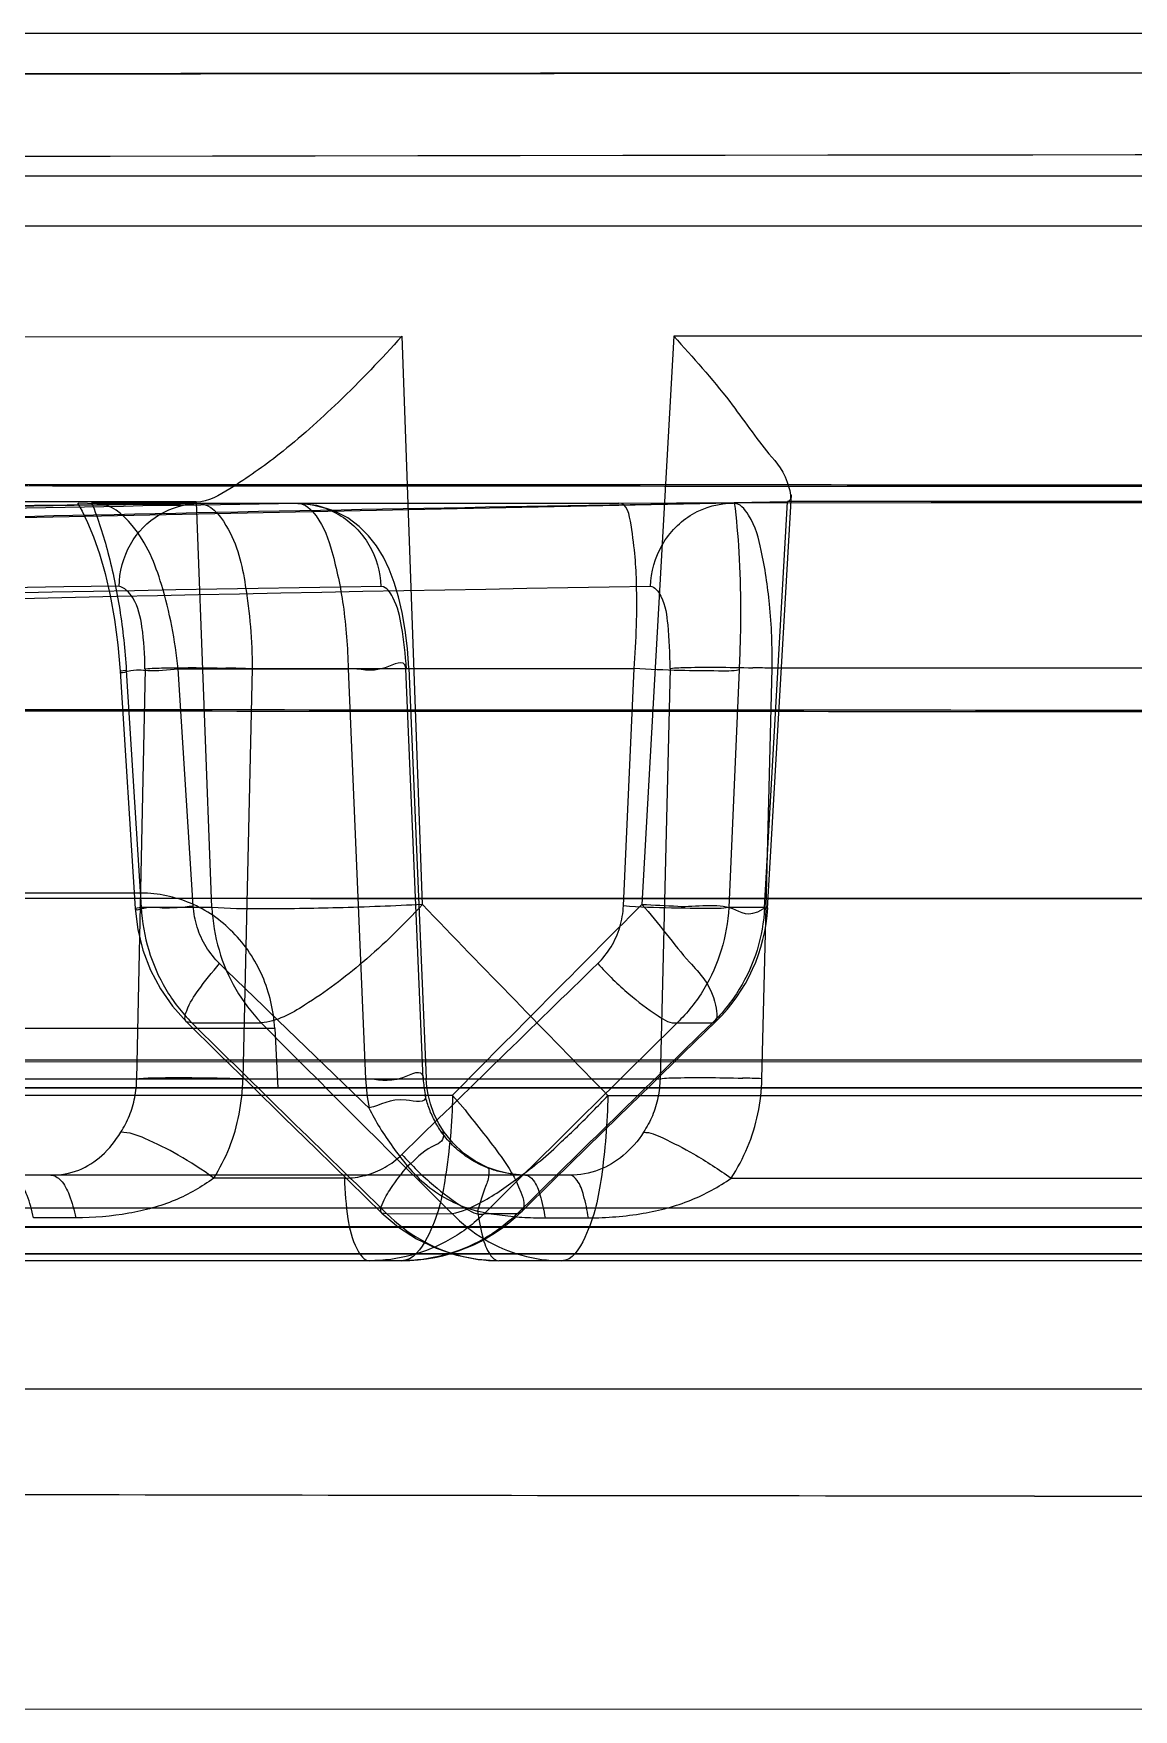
# Model space of a CAD drawing. Header units: millimetres. Extents: x 1236 to 1656, y -100 to 494.
# Drawn here: x 1491.949 to 1492.72, y 392.736 to 393.911 of the extents above; entities that cross this region are included whole.
import ezdxf

# ---------------------------------------------------------------- set-up
doc = ezdxf.new("R2010")
doc.units = ezdxf.units.MM
doc.header["$LTSCALE"] = 0.1

msp = doc.modelspace()

# ---------------------------------------------------------------- linework, layer by layer
for p, q in [((1493.4391, 393.9107), (1488.9391, 393.9107)), ((1497.8393, 393.8107), (1489.0391, 393.8107)), ((1497.13, 393.7774), (1489.5625, 393.7749)), ((1489.9322, 393.775), (1497.315, 393.7775)), ((1491.7791, 393.698), (1492.2074, 393.6984)), ((1492.2072, 393.6985), (1492.2215, 393.3003)), ((1492.3978, 393.6986), (1492.3755, 393.3003)), ((1492.9581, 393.6988), (1492.3978, 393.6986)), ((1492.0631, 393.5826), (1491.7289, 393.5822)), ((1491.9934, 393.5812), (1491.9804, 393.5816)), ((1491.9898, 393.5818), (1492.0631, 393.5825)), ((1492.1344, 393.5814), (1491.9934, 393.5812)), ((1492.1346, 393.5814), (1491.9935, 393.5813)), ((1492.0741, 393.2982), (1492.0632, 393.5823)), ((1492.065, 393.5813), (1492.3593, 393.5816)), ((1492.3594, 393.5816), (1492.0651, 393.5813)), ((1492.3593, 393.5816), (1492.4402, 393.5821)), ((1493.2813, 393.582), (1492.4396, 393.5816)), ((1492.4402, 393.5821), (1492.4775, 393.5828)), ((1492.4615, 393.2982), (1492.4775, 393.5826)), ((1492.4636, 393.2976), (1492.4803, 393.5875)), ((1492.4776, 393.5829), (1492.8309, 393.5831)), ((1492.0141, 393.4644), (1492.0098, 393.4638)), ((1492.0098, 393.4638), (1492.0202, 393.2976)), ((1492.0141, 393.4644), (1492.0245, 393.2982)), ((1492.0214, 393.1782), (1492.0275, 393.4655)), ((1492.0504, 393.4655), (1492.1696, 393.4655)), ((1492.061, 393.2993), (1492.0504, 393.4655)), ((1492.1023, 393.4655), (1492.0958, 393.1783)), ((1492.37, 393.4656), (1492.1023, 393.4656)), ((1492.1696, 393.4656), (1492.1818, 393.1782)), ((1492.2222, 393.1782), (1492.21, 393.4656)), ((1492.212, 393.466), (1492.2242, 393.1787)), ((1492.3625, 393.2993), (1492.37, 393.4657)), ((1492.3953, 393.4658), (1492.3882, 393.1782)), ((1492.4436, 393.4647), (1492.4363, 393.2982)), ((1492.4596, 393.1782), (1492.4668, 393.4658)), ((1492.4667, 393.4661), (1493.2854, 393.4661)), ((1492.0246, 393.3083), (1486.5897, 393.3083)), ((1486.9138, 393.3046), (1493.2813, 393.3049)), ((1492.0245, 393.2982), (1492.0202, 393.2976)), ((1492.0741, 393.2982), (1492.0245, 393.2982)), ((1492.4615, 393.2982), (1492.4363, 393.2982)), ((1492.06, 393.2175), (1492.0562, 393.2182)), ((1492.06, 393.2175), (1492.1086, 393.2175)), ((1492.4002, 393.2175), (1492.4249, 393.2175)), ((1492.1185, 393.2135), (1488.601, 393.2135)), ((1492.1205, 393.1718), (1492.1185, 393.2135)), ((1484.6672, 393.191), (1493.283, 393.1901)), ((1493.2832, 393.1912), (1486.886, 393.1912)), ((1512.2577, 393.1718), (1474.6207, 393.1718)), ((1474.8251, 393.1782), (1492.3882, 393.1782)), ((1476.6082, 393.1718), (1505.5604, 393.1718)), ((1492.0777, 393.1788), (1492.0958, 393.1783)), ((1492.2426, 393.1665), (1491.005, 393.1665)), ((1492.2427, 393.1665), (1492.2515, 393.1564)), ((1492.3517, 393.1665), (1493.7668, 393.1665)), ((1492.325, 393.1107), (1474.8136, 393.1107)), ((1492.167, 393.1086), (1492.0754, 393.1086)), ((1492.438, 393.1086), (1493.3182, 393.1086)), ((1491.1925, 393.0877), (1493.4393, 393.0878)), ((1491.9787, 393.0807), (1491.9491, 393.0807)), ((1492.1968, 393.0836), (1492.1933, 393.0841)), ((1492.1968, 393.0836), (1492.2425, 393.0837)), ((1492.2881, 393.0836), (1492.2648, 393.0836)), ((1492.291, 393.085), (1492.2881, 393.0836)), ((1492.3076, 393.0807), (1492.338, 393.0807)), ((1493.3431, 393.0744), (1485.445, 393.0744)), ((1486.8247, 393.0743), (1493.3433, 393.0742)), ((1493.4391, 393.0555), (1485.4437, 393.0555)), ((1485.4439, 393.0554), (1493.4387, 393.0555)), ((1492.207, 393.0507), (1489.1775, 393.0507)), ((1494.6033, 393.0507), (1492.2752, 393.0507)), ((1501.4394, 392.9607), (1485.4391, 392.9607)), ((1493.4392, 392.7362), (1486.556, 392.7373))]:
    msp.add_line(p, q)
for points in [[(1492.8231, 393.8832), (1492.5619, 393.883), (1492.3045, 393.8829), (1492.0523, 393.8826), (1491.8058, 393.8823), (1491.5658, 393.882), (1491.3333, 393.8817), (1491.1095, 393.8813), (1490.8956, 393.8809), (1490.6926, 393.8805), (1490.5014, 393.8801), (1490.3224, 393.8797), (1490.1565, 393.8793), (1490.0044, 393.8789), (1489.8666, 393.8785), (1489.7436, 393.8782), (1489.5379, 393.8776)], [(1492.7887, 393.8831), (1492.5254, 393.883), (1492.2664, 393.8828), (1492.0127, 393.8825), (1491.7655, 393.8823), (1491.5259, 393.882), (1491.2946, 393.8816), (1491.0725, 393.8812), (1490.8605, 393.8808), (1490.6598, 393.8804), (1490.4712, 393.88), (1490.2948, 393.8796), (1490.1311, 393.8792), (1489.9806, 393.8788), (1489.8444, 393.8785)], [(1492.0644, 393.5813), (1491.0781, 393.5654), (1490.0556, 393.5412), (1488.9969, 393.5085), (1487.902, 393.4667), (1486.771, 393.4158)], [(1492.4387, 393.5816), (1491.6677, 393.5657), (1490.8885, 393.5418), (1490.1012, 393.51), (1489.3057, 393.4701), (1488.502, 393.422), (1487.6902, 393.3657)], [(1491.9799, 393.5815), (1491.9832, 393.5759), (1491.987, 393.5681), (1491.9912, 393.5581), (1491.9953, 393.5461), (1491.9992, 393.5323), (1492.0028, 393.5168), (1492.0058, 393.5), (1492.0082, 393.4822), (1492.0098, 393.4638)], [(1492.212, 393.466), (1492.2111, 393.4797), (1492.2096, 393.4927), (1492.2075, 393.5049), (1492.2049, 393.516), (1492.2019, 393.5261), (1492.1984, 393.5353), (1492.1943, 393.5438), (1492.1895, 393.5516), (1492.1839, 393.5587), (1492.1772, 393.5653), (1492.1693, 393.5712), (1492.1595, 393.5763), (1492.1477, 393.58), (1492.1345, 393.5814)], [(1493.2813, 393.582), (1493.1399, 393.582), (1492.9986, 393.5819), (1492.8579, 393.5819), (1492.7177, 393.5818), (1492.5781, 393.5817), (1492.4397, 393.5816)], [(1492.0202, 393.2976), (1492.0221, 393.2828), (1492.0257, 393.2683), (1492.031, 393.2544), (1492.038, 393.2413), (1492.0464, 393.2292), (1492.0562, 393.2182)], [(1492.0562, 393.2182), (1492.079, 393.1958), (1492.1018, 393.1735), (1492.1246, 393.1511), (1492.1475, 393.1288), (1492.1704, 393.1064), (1492.1933, 393.0841)], [(1492.291, 393.085), (1492.3137, 393.1073), (1492.3364, 393.1295), (1492.3591, 393.1518), (1492.3819, 393.174), (1492.4047, 393.1963), (1492.4276, 393.2186)], [(1492.2256, 393.1673), (1492.2249, 393.1711), (1492.2245, 393.1749), (1492.2242, 393.1787)], [(1492.2369, 393.1407), (1492.2329, 393.1472), (1492.2297, 393.1539), (1492.2273, 393.1606), (1492.2256, 393.1673)], [(1492.2678, 393.1159), (1492.2587, 393.1204), (1492.2504, 393.1261), (1492.2431, 393.133), (1492.2369, 393.1407)], [(1492.294, 393.1107), (1492.2875, 393.111), (1492.2809, 393.112), (1492.2743, 393.1137), (1492.2679, 393.1159)], [(1492.1933, 393.0841), (1492.2049, 393.0743), (1492.2176, 393.066), (1492.2312, 393.0594), (1492.2455, 393.0546), (1492.2603, 393.0517), (1492.2752, 393.0507)]]:
    msp.add_lwpolyline(points)
for centre, radius, start, end in [((1492.0561, 392.1525), 1.3138, 87.9842, 88.7912), ((1492.4178, 392.0475), 1.4192, 88.0237, 88.5697), ((1512.3039, 412.699), 27.9215, 224.00814, 224.39101), ((1531.7924, 354.0214), 55.6465, 135.10048, 135.29467), ((1492.6468, 398.5582), 5.2648, 267.0468, 267.3205), ((1492.3438, 393.3045), 0.12, 314.2682, 356.9184), ((1512.7209, 414.5134), 29.6281, 225.83833, 226.11975), ((1532.7413, 351.6767), 57.974, 134.171531, 134.361007), ((1512.7885, 414.2692), 29.544, 225.44323, 225.81434), ((1511.9307, 412.9214), 27.9493, 224.82882, 225.21665), ((1532.5104, 352.5071), 57.1503, 134.5745, 134.76533), ((1532.0188, 352.5988), 56.7235, 134.26804, 134.46136), ((1492.3192, 393.1839), 0.1375, 182.3411, 190.94), ((1492.296, 393.1819), 0.0739, 182.8578, 191.4922), ((1492.4112, 391.7749), 1.4042, 88.0251, 88.577), ((1492.207, 393.1707), 0.12, 270, 314.4617), ((1492.7593, 556.6419), 163.7562, 269.962006, 270.111889)]:
    msp.add_arc(centre, radius, start, end)
for points, knots in [([(1489.4649, 393.8774), (1489.4487, 393.8773), (1489.4226, 393.8772), (1489.3875, 393.8771), (1489.3588, 393.877), (1489.3478, 393.877), (1489.3322, 393.8769), (1489.3434, 393.877), (1489.3542, 393.877), (1489.3939, 393.8771), (1489.4627, 393.8774), (1489.5771, 393.8777), (1489.7275, 393.8782), (1489.9988, 393.8789), (1490.4162, 393.88), (1490.8821, 393.8809), (1491.3076, 393.8817), (1491.6595, 393.8822), (1492.0287, 393.8826), (1492.5456, 393.8831), (1493.2061, 393.8834), (1493.8708, 393.8833), (1494.3989, 393.883), (1494.784, 393.8827), (1495.1559, 393.8823), (1495.616, 393.8816), (1496.134, 393.8807), (1496.6395, 393.8795), (1496.928, 393.8788), (1497.0347, 393.8785)], [0, 0, 0, 0, 0.005823, 0.010402, 0.013726, 0.015796, 0.016608, 0.017066, 0.018803, 0.021787, 0.031398, 0.045882, 0.065227, 0.089191, 0.149773, 0.225198, 0.267685, 0.312785, 0.360042, 0.409119, 0.51084, 0.613132, 0.663784, 0.713197, 0.76066, 0.806283, 0.889497, 0.959103, 1, 1, 1, 1]), ([(1489.8441, 393.8785), (1490.0053, 393.8789), (1490.3724, 393.8798), (1490.9808, 393.8811), (1491.6925, 393.8822), (1492.4783, 393.883), (1493.3041, 393.8834), (1494.1368, 393.8832), (1494.9392, 393.8825), (1495.6761, 393.8815), (1496.3234, 393.8803), (1496.8349, 393.879), (1497.2355, 393.8779), (1497.4126, 393.8774), (1497.5901, 393.8768), (1497.4541, 393.8772), (1497.412, 393.8774)], [0, 0, 0, 0, 0.061828, 0.140832, 0.233385, 0.334836, 0.44226, 0.550165, 0.654318, 0.74989, 0.833348, 0.901165, 0.950069, 0.977961, 0.983845, 1, 1, 1, 1]), ([(1475.0491, 393.5958), (1478.1135, 393.6726), (1484.2434, 393.7878), (1493.4397, 393.8454), (1502.6359, 393.7878), (1508.7658, 393.6726), (1511.8302, 393.5958)], [0, 0, 0, 0, 0.25, 0.5, 0.75, 1, 1, 1, 1]), ([(1492.2072, 393.6985), (1492.1929, 393.6826), (1492.1654, 393.654), (1492.1251, 393.6178), (1492.0922, 393.5945), (1492.0716, 393.5826), (1492.0632, 393.5823)], [0, 0, 0, 0, 0.342194, 0.638032, 0.864299, 1, 1, 1, 1]), ([(1492.3978, 393.6986), (1492.4113, 393.6836), (1492.4345, 393.6582), (1492.4612, 393.6185), (1492.4772, 393.6026), (1492.4807, 393.5828), (1492.4775, 393.5826)], [0, 0, 0, 0, 0.420108, 0.738598, 0.934395, 1, 1, 1, 1]), ([(1474.4411, 393.597), (1474.4416, 393.597), (1474.4435, 393.597), (1474.448, 393.597), (1474.4554, 393.597), (1474.4712, 393.597), (1474.4983, 393.5969), (1474.5615, 393.5968), (1474.6699, 393.5965), (1474.7978, 393.5963), (1474.9236, 393.5961), (1475.0367, 393.5959), (1475.1686, 393.5956), (1475.331, 393.5954), (1475.541, 393.5951), (1475.7546, 393.5949), (1475.9644, 393.5948), (1476.157, 393.5946), (1476.3767, 393.5945), (1476.7301, 393.5944), (1477.2521, 393.5943), (1477.9697, 393.5942), (1478.8021, 393.5942), (1479.7351, 393.5943), (1480.7491, 393.5945), (1482.207, 393.5947), (1483.713, 393.5949), (1485.2543, 393.5952), (1486.4367, 393.5953), (1487.6284, 393.5954), (1488.8273, 393.5953), (1490.0325, 393.5949), (1491.2041, 393.5943), (1492.3402, 393.5936), (1493.0727, 393.5933), (1493.4391, 393.5932)], [0, 0, 0, 0, 0.000078, 0.000312, 0.000702, 0.001247, 0.002806, 0.004989, 0.011227, 0.019924, 0.025187, 0.031083, 0.037783, 0.046023, 0.056721, 0.070956, 0.07975, 0.089844, 0.10137, 0.114443, 0.145647, 0.183798, 0.227763, 0.277088, 0.331133, 0.387887, 0.507311, 0.568943, 0.631279, 0.694023, 0.75713, 0.820596, 0.884336, 0.942135, 1, 1, 1, 1]), ([(1493.4393, 393.594), (1493.3196, 393.594), (1493.0806, 393.594), (1492.7213, 393.5942), (1492.3615, 393.5944), (1492.0039, 393.5945), (1491.6516, 393.5947), (1491.3032, 393.5948), (1490.9503, 393.595), (1490.5816, 393.5951), (1490.1856, 393.5952), (1489.7506, 393.5953), (1489.2661, 393.5953), (1488.7222, 393.5954), (1488.1101, 393.5954), (1487.4221, 393.5954), (1486.6521, 393.5953), (1485.7913, 393.5953), (1484.8302, 393.5951), (1483.7798, 393.5949), (1482.7032, 393.5948), (1481.6826, 393.5946), (1480.7761, 393.5944), (1479.9844, 393.5943), (1479.2844, 393.5942), (1478.6568, 393.5942), (1478.092, 393.5942), (1477.5846, 393.5943), (1477.1285, 393.5943), (1476.7163, 393.5944), (1476.3421, 393.5946), (1476.0051, 393.5948), (1475.7084, 393.5949), (1475.4541, 393.5952), (1475.2394, 393.5955), (1475.1087, 393.5957), (1475.0491, 393.5958)], [0, 0, 0, 0, 0.019536, 0.038982, 0.058621, 0.078223, 0.09732, 0.11608, 0.135062, 0.154893, 0.176221, 0.199673, 0.22584, 0.25526, 0.288397, 0.325695, 0.367502, 0.413999, 0.466116, 0.524291, 0.585359, 0.641741, 0.690769, 0.733236, 0.770895, 0.804967, 0.835605, 0.86304, 0.887734, 0.910011, 0.930285, 0.948779, 0.964986, 0.978676, 0.99027, 1, 1, 1, 1]), ([(1484.7049, 393.3038), (1484.6835, 393.3049), (1484.6085, 393.3082), (1484.7333, 393.3246), (1484.8402, 393.3257), (1485.0608, 393.3381), (1485.3173, 393.3469), (1485.6207, 393.358), (1485.9487, 393.3696), (1486.2417, 393.3823), (1486.5008, 393.3989), (1486.8002, 393.4173), (1487.1745, 393.4321), (1487.6083, 393.4533), (1488.0699, 393.4722), (1488.6008, 393.4934), (1489.1927, 393.5145), (1489.8514, 393.5354), (1490.533, 393.5538), (1491.2822, 393.57), (1491.7908, 393.5779), (1492.065, 393.5813)], [0, 0, 0, 0, 0.008593, 0.014647, 0.032289, 0.064409, 0.095959, 0.137351, 0.18512, 0.227608, 0.254696, 0.289056, 0.347648, 0.404633, 0.462936, 0.532578, 0.617305, 0.700008, 0.796403, 0.890225, 1, 1, 1, 1]), ([(1492.065, 393.5813), (1491.819, 393.5783), (1491.3728, 393.5715), (1490.724, 393.5583), (1490.1458, 393.544), (1489.6232, 393.529), (1489.1818, 393.5148), (1488.8127, 393.5021), (1488.4839, 393.4899), (1488.1627, 393.4771), (1487.849, 393.4646), (1487.5593, 393.4524), (1487.3115, 393.4394), (1487.0929, 393.4284), (1486.8995, 393.4215), (1486.7129, 393.4148), (1486.5329, 393.3956), (1486.3538, 393.3637), (1486.186, 393.353), (1486.027, 393.3467), (1485.8676, 393.3587), (1485.7107, 393.3689), (1485.5763, 393.3313), (1485.4685, 393.3152), (1485.3834, 393.3056), (1485.3117, 393.2988), (1485.2503, 393.2936), (1485.1971, 393.2895), (1485.1507, 393.2862), (1485.1099, 393.2834), (1485.0737, 393.281), (1485.0414, 393.279), (1485.0121, 393.2772), (1484.9851, 393.2756), (1484.9597, 393.2742), (1484.9351, 393.2729), (1484.9105, 393.2717), (1484.8801, 393.2703), (1484.8425, 393.2691), (1484.7994, 393.2678), (1484.755, 393.2698), (1484.7202, 393.2669), (1484.6872, 393.2864), (1484.6997, 393.3041), (1484.7049, 393.3038)], [0, 0, 0, 0, 0.099653, 0.180729, 0.262813, 0.333913, 0.39248, 0.441705, 0.483488, 0.525752, 0.571889, 0.610623, 0.6432, 0.672414, 0.699243, 0.721578, 0.748058, 0.772485, 0.795168, 0.8161, 0.836806, 0.860032, 0.879077, 0.892856, 0.904164, 0.913766, 0.922011, 0.929145, 0.935372, 0.940842, 0.945707, 0.950049, 0.953975, 0.957602, 0.961, 0.964262, 0.967576, 0.971002, 0.976556, 0.982796, 0.988557, 0.994241, 0.997885, 1, 1, 1, 1]), ([(1492.1344, 393.5814), (1491.9894, 393.5791), (1491.7113, 393.5739), (1491.3117, 393.5643), (1490.9459, 393.5537), (1490.6112, 393.5425), (1490.305, 393.5311), (1490.024, 393.5195), (1489.7669, 393.5083), (1489.5322, 393.4972), (1489.3176, 393.4862), (1489.1215, 393.4762), (1488.9432, 393.4666), (1488.7816, 393.4569), (1488.6333, 393.448), (1488.497, 393.4405), (1488.3731, 393.4329), (1488.2591, 393.4254), (1488.1545, 393.4193), (1488.0639, 393.4124), (1487.9831, 393.4079), (1487.9072, 393.3886), (1487.8255, 393.3802), (1487.7458, 393.3754), (1487.6734, 393.3703), (1487.6083, 393.3663), (1487.5485, 393.3621), (1487.4875, 393.3608), (1487.4189, 393.3695), (1487.3451, 393.362), (1487.2749, 393.3467), (1487.209, 393.3421), (1487.1465, 393.3368), (1487.0871, 393.3318), (1487.0336, 393.3276), (1486.9863, 393.3239), (1486.944, 393.3206), (1486.906, 393.3176), (1486.8717, 393.3149), (1486.8405, 393.3124), (1486.8122, 393.3102), (1486.7865, 393.3081), (1486.763, 393.3063), (1486.7416, 393.3046), (1486.722, 393.303), (1486.7042, 393.3016), (1486.6879, 393.3004), (1486.673, 393.2992), (1486.6593, 393.2982), (1486.6468, 393.2972), (1486.6354, 393.2964), (1486.625, 393.2957), (1486.6155, 393.2951), (1486.6069, 393.2946), (1486.5993, 393.2943), (1486.5927, 393.2944), (1486.588, 393.2946), (1486.5838, 393.2971), (1486.5872, 393.3018), (1486.5935, 393.3037), (1486.5993, 393.3045), (1486.6026, 393.3045)], [0, 0, 0, 0, 0.077971, 0.149487, 0.214858, 0.274693, 0.329463, 0.379574, 0.425841, 0.467788, 0.505904, 0.541311, 0.573334, 0.601873, 0.62837, 0.65318, 0.675253, 0.695092, 0.714573, 0.731564, 0.743953, 0.75799, 0.773498, 0.787992, 0.80091, 0.812517, 0.823042, 0.833139, 0.845249, 0.860101, 0.872666, 0.883882, 0.895546, 0.906404, 0.915922, 0.924359, 0.931912, 0.938711, 0.944856, 0.950431, 0.955502, 0.960119, 0.964326, 0.968163, 0.971665, 0.974862, 0.977784, 0.980457, 0.9829, 0.985137, 0.987183, 0.989049, 0.990752, 0.992301, 0.993683, 0.994878, 0.995787, 0.996338, 0.996946, 0.998205, 1, 1, 1, 1]), ([(1492.4396, 393.5816), (1492.2852, 393.5792), (1491.9894, 393.5736), (1491.5644, 393.5631), (1491.1755, 393.5513), (1490.8201, 393.5389), (1490.4949, 393.526), (1490.1975, 393.5132), (1489.9259, 393.5006), (1489.6775, 393.4881), (1489.4501, 393.4763), (1489.2434, 393.4651), (1489.0577, 393.4543), (1488.8901, 393.4439), (1488.7354, 393.4343), (1488.5938, 393.4259), (1488.4708, 393.4182), (1488.367, 393.4102), (1488.2758, 393.4032), (1488.1903, 393.3973), (1488.1101, 393.3918), (1488.0366, 393.3867), (1487.9697, 393.382), (1487.9085, 393.3777), (1487.851, 393.3737), (1487.7936, 393.3699), (1487.7337, 393.3668), (1487.6747, 393.3643), (1487.6229, 393.362), (1487.5787, 393.3589), (1487.5374, 393.3561), (1487.4935, 393.3529), (1487.4456, 393.3493), (1487.3938, 393.3455), (1487.3404, 393.3414), (1487.2896, 393.3375), (1487.2439, 393.334), (1487.2036, 393.3309), (1487.1675, 393.3281), (1487.1351, 393.3255), (1487.1058, 393.3232), (1487.0792, 393.3211), (1487.0551, 393.3192), (1487.0331, 393.3174), (1487.0131, 393.3158), (1486.9948, 393.3144), (1486.9782, 393.313), (1486.963, 393.3118), (1486.9492, 393.3106), (1486.9366, 393.3096), (1486.9251, 393.3086), (1486.9146, 393.308), (1486.9062, 393.3064), (1486.9005, 393.3075), (1486.8968, 393.3044), (1486.9077, 393.3056), (1486.9104, 393.3047), (1486.9138, 393.3046)], [0, 0, 0, 0, 0.083216, 0.159495, 0.229216, 0.29294, 0.351195, 0.40467, 0.453422, 0.497788, 0.538757, 0.576165, 0.609399, 0.639009, 0.666677, 0.692995, 0.715454, 0.733113, 0.749119, 0.764801, 0.779275, 0.792469, 0.804501, 0.81546, 0.825556, 0.835534, 0.846477, 0.857898, 0.867365, 0.874439, 0.8818, 0.889683, 0.89817, 0.90767, 0.917697, 0.927027, 0.935146, 0.94238, 0.948844, 0.954663, 0.959922, 0.964692, 0.969029, 0.972977, 0.976574, 0.979851, 0.98284, 0.985571, 0.988059, 0.99032, 0.992393, 0.99429, 0.995942, 0.997036, 0.997213, 0.998187, 1, 1, 1, 1]), ([(1491.9898, 393.5818), (1491.9944, 393.5704), (1492.0023, 393.5458), (1492.0102, 393.5064), (1492.0132, 393.4787), (1492.0141, 393.4644)], [0, 0, 0, 0, 0.304952, 0.643418, 1, 1, 1, 1]), ([(1492.0504, 393.4655), (1492.0484, 393.4855), (1492.0416, 393.5208), (1492.0251, 393.5622), (1492.0031, 393.5814), (1491.9934, 393.5812)], [0, 0, 0, 0, 0.443739, 0.785142, 1, 1, 1, 1]), ([(1492.0091, 393.5233), (1492.0092, 393.5335), (1492.0146, 393.5536), (1492.0358, 393.5757), (1492.0554, 393.5813), (1492.065, 393.5813)], [0, 0, 0, 0, 0.34533, 0.674497, 1, 1, 1, 1]), ([(1492.065, 393.5813), (1492.0731, 393.5814), (1492.0907, 393.5597), (1492.0991, 393.52), (1492.1024, 393.4851), (1492.1023, 393.4656)], [0, 0, 0, 0, 0.191494, 0.539441, 1, 1, 1, 1]), ([(1492.1344, 393.5814), (1492.1395, 393.5815), (1492.1514, 393.5695), (1492.1597, 393.5445), (1492.1673, 393.508), (1492.1692, 393.4804), (1492.1696, 393.4655)], [0, 0, 0, 0, 0.121885, 0.339839, 0.645288, 1, 1, 1, 1]), ([(1492.1344, 393.5814), (1492.1444, 393.5814), (1492.1646, 393.5758), (1492.1864, 393.5536), (1492.1922, 393.5334), (1492.1926, 393.5233)], [0, 0, 0, 0, 0.331877, 0.662335, 1, 1, 1, 1]), ([(1492.37, 393.4656), (1492.3717, 393.4852), (1492.3725, 393.5214), (1492.3703, 393.5539), (1492.3652, 393.5817), (1492.3593, 393.5816)], [0, 0, 0, 0, 0.499778, 0.85224, 1, 1, 1, 1]), ([(1492.3816, 393.5233), (1492.3818, 393.5335), (1492.3875, 393.5538), (1492.4094, 393.5761), (1492.4297, 393.5816), (1492.4396, 393.5816)], [0, 0, 0, 0, 0.33721, 0.671189, 1, 1, 1, 1]), ([(1492.4667, 393.4661), (1492.4669, 393.481), (1492.466, 393.5085), (1492.4603, 393.5451), (1492.4543, 393.5692), (1492.4441, 393.5817), (1492.4396, 393.5816)], [0, 0, 0, 0, 0.364833, 0.674671, 0.888969, 1, 1, 1, 1]), ([(1492.4402, 393.5821), (1492.4417, 393.5705), (1492.4439, 393.5456), (1492.4449, 393.5064), (1492.4443, 393.4789), (1492.4436, 393.4647)], [0, 0, 0, 0, 0.297746, 0.637109, 1, 1, 1, 1]), ([(1492.0087, 393.5234), (1491.1911, 393.5118), (1489.5553, 393.4759), (1487.1014, 393.3833), (1485.4658, 393.2958), (1484.648, 393.2457)], [0, 0, 0, 0, 0.332999, 0.666308, 1, 1, 1, 1]), ([(1492.193, 393.5233), (1491.5776, 393.513), (1490.3471, 393.4787), (1488.5027, 393.3863), (1487.2746, 393.2975), (1486.6609, 393.2463)], [0, 0, 0, 0, 0.333263, 0.666545, 1, 1, 1, 1]), ([(1486.8558, 393.2462), (1487.4696, 393.2976), (1488.6972, 393.3866), (1490.5394, 393.479), (1491.7675, 393.5132), (1492.3812, 393.5234)], [0, 0, 0, 0, 0.333958, 0.66724, 1, 1, 1, 1]), ([(1492.0271, 393.4655), (1492.0272, 393.4753), (1492.026, 393.4923), (1492.0217, 393.513), (1492.0129, 393.5226), (1492.0087, 393.5234)], [0, 0, 0, 0, 0.462433, 0.798412, 1, 1, 1, 1]), ([(1492.2104, 393.4656), (1492.2098, 393.4755), (1492.2079, 393.4927), (1492.2037, 393.5122), (1492.1966, 393.5227), (1492.193, 393.5233)], [0, 0, 0, 0, 0.479161, 0.820514, 1, 1, 1, 1]), ([(1492.3812, 393.5234), (1492.3846, 393.5232), (1492.3917, 393.5128), (1492.3941, 393.4934), (1492.395, 393.476), (1492.395, 393.4658)], [0, 0, 0, 0, 0.165375, 0.502865, 1, 1, 1, 1]), ([(1492.0098, 393.4638), (1492.0099, 393.4621), (1492.0201, 393.4659), (1492.0302, 393.4632), (1492.0434, 393.465), (1492.0504, 393.4655)], [0, 0, 0, 0, 0.125086, 0.478285, 1, 1, 1, 1]), ([(1492.0275, 393.4655), (1492.0317, 393.4659), (1492.0426, 393.4662), (1492.0614, 393.4664), (1492.0759, 393.4662), (1492.0838, 393.466)], [0, 0, 0, 0, 0.228589, 0.575992, 1, 1, 1, 1]), ([(1492.21, 393.4656), (1492.2102, 393.4656), (1492.2093, 393.4731), (1492.1885, 393.4606), (1492.1782, 393.4659), (1492.1696, 393.4656)], [0, 0, 0, 0, 0.017802, 0.373486, 1, 1, 1, 1]), ([(1492.4436, 393.4647), (1492.4389, 393.4637), (1492.4249, 393.4641), (1492.4005, 393.4641), (1492.3807, 393.4651), (1492.37, 393.4657)], [0, 0, 0, 0, 0.195529, 0.563881, 1, 1, 1, 1]), ([(1492.3953, 393.4658), (1492.3993, 393.4663), (1492.4102, 393.4666), (1492.4295, 393.4667), (1492.4448, 393.4664), (1492.4533, 393.4662)], [0, 0, 0, 0, 0.207392, 0.562774, 1, 1, 1, 1]), ([(1493.4395, 393.4361), (1493.0705, 393.4362), (1492.3324, 393.4365), (1491.1877, 393.4372), (1490.0071, 393.4375), (1488.7925, 393.4375), (1487.5834, 393.4375), (1486.3805, 393.4374), (1485.1863, 393.4372), (1483.6299, 393.437), (1482.1074, 393.4367), (1480.6304, 393.4365), (1479.5979, 393.4363), (1478.6459, 393.4362), (1477.9139, 393.4362), (1477.3827, 393.4363), (1476.9341, 393.4363), (1476.4556, 393.4364), (1475.9739, 393.4367), (1475.6025, 393.4369), (1475.3208, 393.4372), (1475.1078, 393.4374), (1474.9437, 393.4377), (1474.8107, 393.438), (1474.697, 393.4382), (1474.5965, 393.4384), (1474.5079, 393.4386), (1474.4314, 393.4387), (1474.367, 393.4388), (1474.3215, 393.4389), (1474.2915, 393.439), (1474.2739, 393.439), (1474.2591, 393.4391), (1474.247, 393.4391), (1474.2385, 393.4391), (1474.233, 393.4391), (1474.2298, 393.4391), (1474.2273, 393.4391), (1474.2253, 393.4391), (1474.224, 393.4391), (1474.2232, 393.4391), (1474.223, 393.4391)], [0, 0, 0, 0, 0.057607, 0.115228, 0.178703, 0.241924, 0.304839, 0.367458, 0.429728, 0.491263, 0.61044, 0.667409, 0.721845, 0.771629, 0.816039, 0.836117, 0.854566, 0.886075, 0.910809, 0.929771, 0.94406, 0.954784, 0.963015, 0.969685, 0.975546, 0.98077, 0.985379, 0.989366, 0.992719, 0.995425, 0.996484, 0.997396, 0.998166, 0.998796, 0.999291, 0.999489, 0.999655, 0.999788, 0.99989, 0.99996, 1, 1, 1, 1]), ([(1493.4392, 393.4352), (1493.0706, 393.4352), (1492.3334, 393.4355), (1491.1902, 393.4363), (1490.0113, 393.4369), (1488.799, 393.4372), (1487.5927, 393.4373), (1486.6318, 393.4373), (1485.9143, 393.4372), (1485.5969, 393.4372), (1485.4384, 393.4372)], [0, 0, 0, 0, 0.13821, 0.276424, 0.428685, 0.58024, 0.730988, 0.88098, 0.940568, 1, 1, 1, 1]), ([(1493.2813, 393.3043), (1492.9242, 393.3043), (1492.2105, 393.3044), (1490.7679, 393.3047), (1488.9594, 393.3051), (1486.8143, 393.3047), (1485.3981, 393.3041), (1484.7049, 393.3038)], [0, 0, 0, 0, 0.124907, 0.249663, 0.504611, 0.757527, 1, 1, 1, 1]), ([(1492.0202, 393.2976), (1492.0203, 393.2959), (1492.0303, 393.2996), (1492.0405, 393.297), (1492.0537, 393.2987), (1492.061, 393.2993)], [0, 0, 0, 0, 0.121678, 0.465249, 1, 1, 1, 1]), ([(1492.1181, 393.2135), (1492.1175, 393.226), (1492.113, 393.2448), (1492.101, 393.2668), (1492.0893, 393.2812), (1492.0753, 393.293), (1492.0543, 393.3045), (1492.0364, 393.3083), (1492.0246, 393.3083)], [0, 0, 0, 0, 0.25702, 0.385074, 0.51126, 0.635746, 0.758957, 1, 1, 1, 1]), ([(1492.0795, 393.2589), (1492.0759, 393.2624), (1492.0695, 393.2704), (1492.0632, 393.2842), (1492.0613, 393.2943), (1492.061, 393.2993)], [0, 0, 0, 0, 0.333186, 0.667835, 1, 1, 1, 1]), ([(1492.2215, 393.3003), (1492.2018, 393.2993), (1492.1641, 393.2978), (1492.115, 393.2971), (1492.0856, 393.2973), (1492.0741, 393.2982)], [0, 0, 0, 0, 0.401655, 0.76586, 1, 1, 1, 1]), ([(1492.2216, 393.3003), (1492.2085, 393.2861), (1492.1824, 393.2605), (1492.1451, 393.2326), (1492.1196, 393.2181), (1492.1086, 393.2175)], [0, 0, 0, 0, 0.408984, 0.767895, 1, 1, 1, 1]), ([(1492.3445, 393.2589), (1492.3481, 393.2624), (1492.3544, 393.2704), (1492.3606, 393.2843), (1492.3623, 393.2943), (1492.3625, 393.2993)], [0, 0, 0, 0, 0.333471, 0.667779, 1, 1, 1, 1]), ([(1492.4363, 393.2982), (1492.4317, 393.2973), (1492.4182, 393.2976), (1492.3937, 393.2977), (1492.3738, 393.2985), (1492.3625, 393.2993)], [0, 0, 0, 0, 0.188808, 0.542789, 1, 1, 1, 1]), ([(1492.3755, 393.3003), (1492.3872, 393.2874), (1492.4052, 393.2618), (1492.4261, 393.2427), (1492.4291, 393.2179), (1492.4249, 393.2175)], [0, 0, 0, 0, 0.522333, 0.874853, 1, 1, 1, 1]), ([(1492.4007, 393.2991), (1492.4134, 393.2985), (1492.4367, 393.3035), (1492.4498, 393.2903), (1492.4619, 393.2982), (1492.4615, 393.2982)], [0, 0, 0, 0, 0.625394, 0.977525, 1, 1, 1, 1]), ([(1492.0245, 393.2982), (1492.0251, 393.2881), (1492.0286, 393.2681), (1492.0407, 393.2404), (1492.053, 393.2245), (1492.06, 393.2175)], [0, 0, 0, 0, 0.336572, 0.669604, 1, 1, 1, 1]), ([(1492.0741, 393.2982), (1492.0746, 393.2882), (1492.0779, 393.2682), (1492.0897, 393.2405), (1492.1018, 393.2245), (1492.1086, 393.2175)], [0, 0, 0, 0, 0.337455, 0.671453, 1, 1, 1, 1]), ([(1492.4363, 393.2982), (1492.4358, 393.2881), (1492.4323, 393.2681), (1492.42, 393.2403), (1492.4074, 393.2244), (1492.4002, 393.2175)], [0, 0, 0, 0, 0.335071, 0.667685, 1, 1, 1, 1]), ([(1492.4615, 393.2982), (1492.4609, 393.2881), (1492.4574, 393.2681), (1492.4448, 393.2403), (1492.4321, 393.2244), (1492.4249, 393.2175)], [0, 0, 0, 0, 0.33438, 0.667875, 1, 1, 1, 1]), ([(1492.0562, 393.2182), (1492.0544, 393.22), (1492.0574, 393.2298), (1492.0655, 393.2419), (1492.0742, 393.2529), (1492.0795, 393.2589)], [0, 0, 0, 0, 0.158523, 0.501327, 1, 1, 1, 1]), ([(1492.3445, 393.2589), (1492.3514, 393.2514), (1492.365, 393.238), (1492.3829, 393.2247), (1492.3956, 393.2165), (1492.4002, 393.2175)], [0, 0, 0, 0, 0.433544, 0.797832, 1, 1, 1, 1]), ([(1492.2222, 393.1782), (1492.2224, 393.1783), (1492.2216, 393.1858), (1492.2006, 393.1734), (1492.1904, 393.178), (1492.1818, 393.1782)], [0, 0, 0, 0, 0.017839, 0.374389, 1, 1, 1, 1]), ([(1492.0102, 393.1407), (1492.0126, 393.1444), (1492.0167, 393.1522), (1492.0204, 393.165), (1492.0213, 393.1738), (1492.0214, 393.1782)], [0, 0, 0, 0, 0.33131, 0.663769, 1, 1, 1, 1]), ([(1492.0214, 393.1782), (1492.0256, 393.1787), (1492.0365, 393.179), (1492.0553, 393.1791), (1492.0698, 393.1789), (1492.0777, 393.1788)], [0, 0, 0, 0, 0.226334, 0.578762, 1, 1, 1, 1]), ([(1492.0754, 393.1086), (1492.0797, 393.1154), (1492.0871, 393.1299), (1492.0939, 393.1535), (1492.0956, 393.1699), (1492.0958, 393.1783)], [0, 0, 0, 0, 0.327542, 0.659917, 1, 1, 1, 1]), ([(1492.3882, 393.1782), (1492.3881, 393.1738), (1492.3871, 393.1649), (1492.3832, 393.1522), (1492.379, 393.1444), (1492.3766, 393.1407)], [0, 0, 0, 0, 0.334839, 0.668141, 1, 1, 1, 1]), ([(1492.3882, 393.1782), (1492.3922, 393.1788), (1492.403, 393.179), (1492.4223, 393.1791), (1492.4376, 393.1789), (1492.4461, 393.1786)], [0, 0, 0, 0, 0.20989, 0.559484, 1, 1, 1, 1]), ([(1492.438, 393.1086), (1492.4425, 393.1154), (1492.4502, 393.13), (1492.4576, 393.1536), (1492.4594, 393.17), (1492.4596, 393.1782)], [0, 0, 0, 0, 0.33151, 0.664993, 1, 1, 1, 1]), ([(1492.2236, 393.1672), (1492.2238, 393.1672), (1492.2248, 393.1601), (1492.2013, 393.1672), (1492.1928, 393.1595), (1492.1841, 393.1578)], [0, 0, 0, 0, 0.016929, 0.355175, 1, 1, 1, 1]), ([(1492.2427, 393.1665), (1492.2425, 393.1474), (1492.2391, 393.1127), (1492.2311, 393.0741), (1492.215, 393.0507), (1492.207, 393.0507)], [0, 0, 0, 0, 0.455603, 0.808149, 1, 1, 1, 1]), ([(1492.235, 393.1409), (1492.2332, 393.1436), (1492.2298, 393.1491), (1492.2259, 393.1579), (1492.2242, 393.1641), (1492.2235, 393.1672)], [0, 0, 0, 0, 0.336067, 0.670309, 1, 1, 1, 1]), ([(1492.3516, 393.1666), (1492.3514, 393.1475), (1492.3483, 393.1127), (1492.3412, 393.0751), (1492.3268, 393.0507), (1492.3191, 393.0507)], [0, 0, 0, 0, 0.460656, 0.815186, 1, 1, 1, 1]), ([(1492.3191, 393.1342), (1492.3229, 393.1376), (1492.3303, 393.1446), (1492.3411, 393.1554), (1492.3482, 393.1628), (1492.3516, 393.1666)], [0, 0, 0, 0, 0.331986, 0.666398, 1, 1, 1, 1]), ([(1492.1841, 393.1578), (1492.1865, 393.1531), (1492.1916, 393.1437), (1492.2008, 393.1301), (1492.2076, 393.1214), (1492.2112, 393.117)], [0, 0, 0, 0, 0.320782, 0.654501, 1, 1, 1, 1]), ([(1492.2515, 393.1564), (1492.2599, 393.1454), (1492.2754, 393.1268), (1492.2888, 393.1055), (1492.2943, 393.0883), (1492.291, 393.085)], [0, 0, 0, 0, 0.494547, 0.834959, 1, 1, 1, 1]), ([(1491.9613, 393.1107), (1491.9679, 393.1107), (1491.9811, 393.1129), (1491.9981, 393.1241), (1492.0066, 393.1347), (1492.0102, 393.1407)], [0, 0, 0, 0, 0.330984, 0.646945, 1, 1, 1, 1]), ([(1492.0754, 393.1086), (1492.0674, 393.1144), (1492.0517, 393.1246), (1492.0301, 393.1354), (1492.0161, 393.1409), (1492.0102, 393.1407)], [0, 0, 0, 0, 0.40589, 0.760893, 1, 1, 1, 1]), ([(1492.2351, 393.141), (1492.2359, 393.1411), (1492.2378, 393.1341), (1492.2231, 393.13), (1492.217, 393.1214), (1492.2112, 393.117)], [0, 0, 0, 0, 0.069881, 0.393754, 1, 1, 1, 1]), ([(1492.2673, 393.1158), (1492.2629, 393.1175), (1492.2546, 393.1217), (1492.2437, 393.1302), (1492.2376, 393.1372), (1492.235, 393.1409)], [0, 0, 0, 0, 0.33687, 0.67093, 1, 1, 1, 1]), ([(1492.3766, 393.1407), (1492.3727, 393.1346), (1492.3635, 393.124), (1492.3455, 393.113), (1492.3319, 393.1107), (1492.325, 393.1107)], [0, 0, 0, 0, 0.348701, 0.667643, 1, 1, 1, 1]), ([(1492.3766, 393.1407), (1492.3812, 393.1409), (1492.3935, 393.1353), (1492.4138, 393.1249), (1492.4295, 393.1146), (1492.438, 393.1086)], [0, 0, 0, 0, 0.201279, 0.550668, 1, 1, 1, 1]), ([(1492.167, 393.1086), (1492.172, 393.1086), (1492.1819, 393.1099), (1492.1957, 393.1156), (1492.2037, 393.1216), (1492.2072, 393.1251)], [0, 0, 0, 0, 0.333784, 0.667374, 1, 1, 1, 1]), ([(1492.2072, 393.1251), (1492.2142, 393.1175), (1492.2281, 393.1038), (1492.2465, 393.0903), (1492.26, 393.0824), (1492.2648, 393.0836)], [0, 0, 0, 0, 0.429281, 0.793666, 1, 1, 1, 1]), ([(1492.2425, 393.0837), (1492.2491, 393.0851), (1492.2656, 393.092), (1492.2907, 393.1099), (1492.3098, 393.1247), (1492.3191, 393.1342)], [0, 0, 0, 0, 0.220646, 0.567633, 1, 1, 1, 1]), ([(1492.1933, 393.0841), (1492.1918, 393.0855), (1492.1942, 393.0932), (1492.2004, 393.103), (1492.2071, 393.112), (1492.2112, 393.117)], [0, 0, 0, 0, 0.157307, 0.491523, 1, 1, 1, 1]), ([(1492.2112, 393.117), (1492.2153, 393.112), (1492.2246, 393.1028), (1492.2413, 393.0919), (1492.2538, 393.0872), (1492.2603, 393.0855)], [0, 0, 0, 0, 0.326188, 0.659975, 1, 1, 1, 1]), ([(1492.2673, 393.1158), (1492.2682, 393.1163), (1492.2686, 393.1083), (1492.2649, 393.1019), (1492.2623, 393.0912), (1492.2603, 393.0855)], [0, 0, 0, 0, 0.092543, 0.428359, 1, 1, 1, 1]), ([(1492.2938, 393.1107), (1492.291, 393.1107), (1492.2851, 393.1111), (1492.2762, 393.1128), (1492.2702, 393.1147), (1492.2673, 393.1158)], [0, 0, 0, 0, 0.31462, 0.651227, 1, 1, 1, 1]), ([(1491.9491, 393.0807), (1491.948, 393.0861), (1491.9454, 393.0953), (1491.9401, 393.1064), (1491.9338, 393.1107), (1491.9311, 393.1107)], [0, 0, 0, 0, 0.449397, 0.78033, 1, 1, 1, 1]), ([(1491.9611, 393.1107), (1491.9637, 393.1107), (1491.9698, 393.1065), (1491.975, 393.0955), (1491.9776, 393.0862), (1491.9787, 393.0807)], [0, 0, 0, 0, 0.212461, 0.540918, 1, 1, 1, 1]), ([(1492.0754, 393.1086), (1492.0671, 393.1024), (1492.048, 393.0916), (1492.0149, 393.0826), (1491.9911, 393.0808), (1491.9787, 393.0807)], [0, 0, 0, 0, 0.305763, 0.634755, 1, 1, 1, 1]), ([(1492.167, 393.1086), (1492.1671, 393.0991), (1492.1688, 393.0817), (1492.1727, 393.0625), (1492.1807, 393.0507), (1492.1847, 393.0507)], [0, 0, 0, 0, 0.455163, 0.808622, 1, 1, 1, 1]), ([(1492.2939, 393.1107), (1492.2961, 393.1107), (1492.3011, 393.1059), (1492.3047, 393.0953), (1492.3067, 393.0861), (1492.3076, 393.0807)], [0, 0, 0, 0, 0.187217, 0.518451, 1, 1, 1, 1]), ([(1492.338, 393.0807), (1492.3372, 393.086), (1492.3352, 393.0952), (1492.3318, 393.1057), (1492.3269, 393.1107), (1492.3247, 393.1107)], [0, 0, 0, 0, 0.475598, 0.810385, 1, 1, 1, 1]), ([(1492.338, 393.0807), (1492.3508, 393.0808), (1492.3753, 393.0826), (1492.4095, 393.0916), (1492.4293, 393.1024), (1492.438, 393.1086)], [0, 0, 0, 0, 0.365017, 0.695092, 1, 1, 1, 1]), ([(1492.2648, 393.0836), (1492.2578, 393.0767), (1492.2418, 393.0646), (1492.2142, 393.0533), (1492.1945, 393.0507), (1492.1847, 393.0507)], [0, 0, 0, 0, 0.335188, 0.667272, 1, 1, 1, 1]), ([(1492.1968, 393.0836), (1492.2037, 393.0767), (1492.2193, 393.0647), (1492.2463, 393.0533), (1492.2656, 393.0507), (1492.2752, 393.0507)], [0, 0, 0, 0, 0.33719, 0.669057, 1, 1, 1, 1]), ([(1492.2881, 393.0836), (1492.2809, 393.0767), (1492.2648, 393.0646), (1492.2369, 393.0533), (1492.2169, 393.0507), (1492.207, 393.0507)], [0, 0, 0, 0, 0.334465, 0.667611, 1, 1, 1, 1]), ([(1492.2425, 393.0837), (1492.2492, 393.0768), (1492.2644, 393.0647), (1492.2908, 393.0533), (1492.3098, 393.0507), (1492.3191, 393.0507)], [0, 0, 0, 0, 0.33918, 0.671207, 1, 1, 1, 1]), ([(1492.2603, 393.0855), (1492.2654, 393.0844), (1492.2757, 393.0826), (1492.2915, 393.081), (1492.3022, 393.0807), (1492.3076, 393.0807)], [0, 0, 0, 0, 0.32647, 0.660097, 1, 1, 1, 1]), ([(1492.2603, 393.0855), (1492.2611, 393.0793), (1492.2632, 393.0687), (1492.267, 393.0566), (1492.2727, 393.0507), (1492.2752, 393.0507)], [0, 0, 0, 0, 0.472117, 0.810356, 1, 1, 1, 1]), ([(1492.6507, 392.8857), (1492.4552, 392.8858), (1492.0641, 392.8864), (1491.4781, 392.8875), (1490.893, 392.888), (1490.5033, 392.8879), (1490.3087, 392.8879)], [0, 0, 0, 0, 0.250532, 0.500868, 0.750713, 1, 1, 1, 1])]:
    msp.add_open_spline(points, degree=3, knots=knots)

doc.saveas('drawing.dxf')
